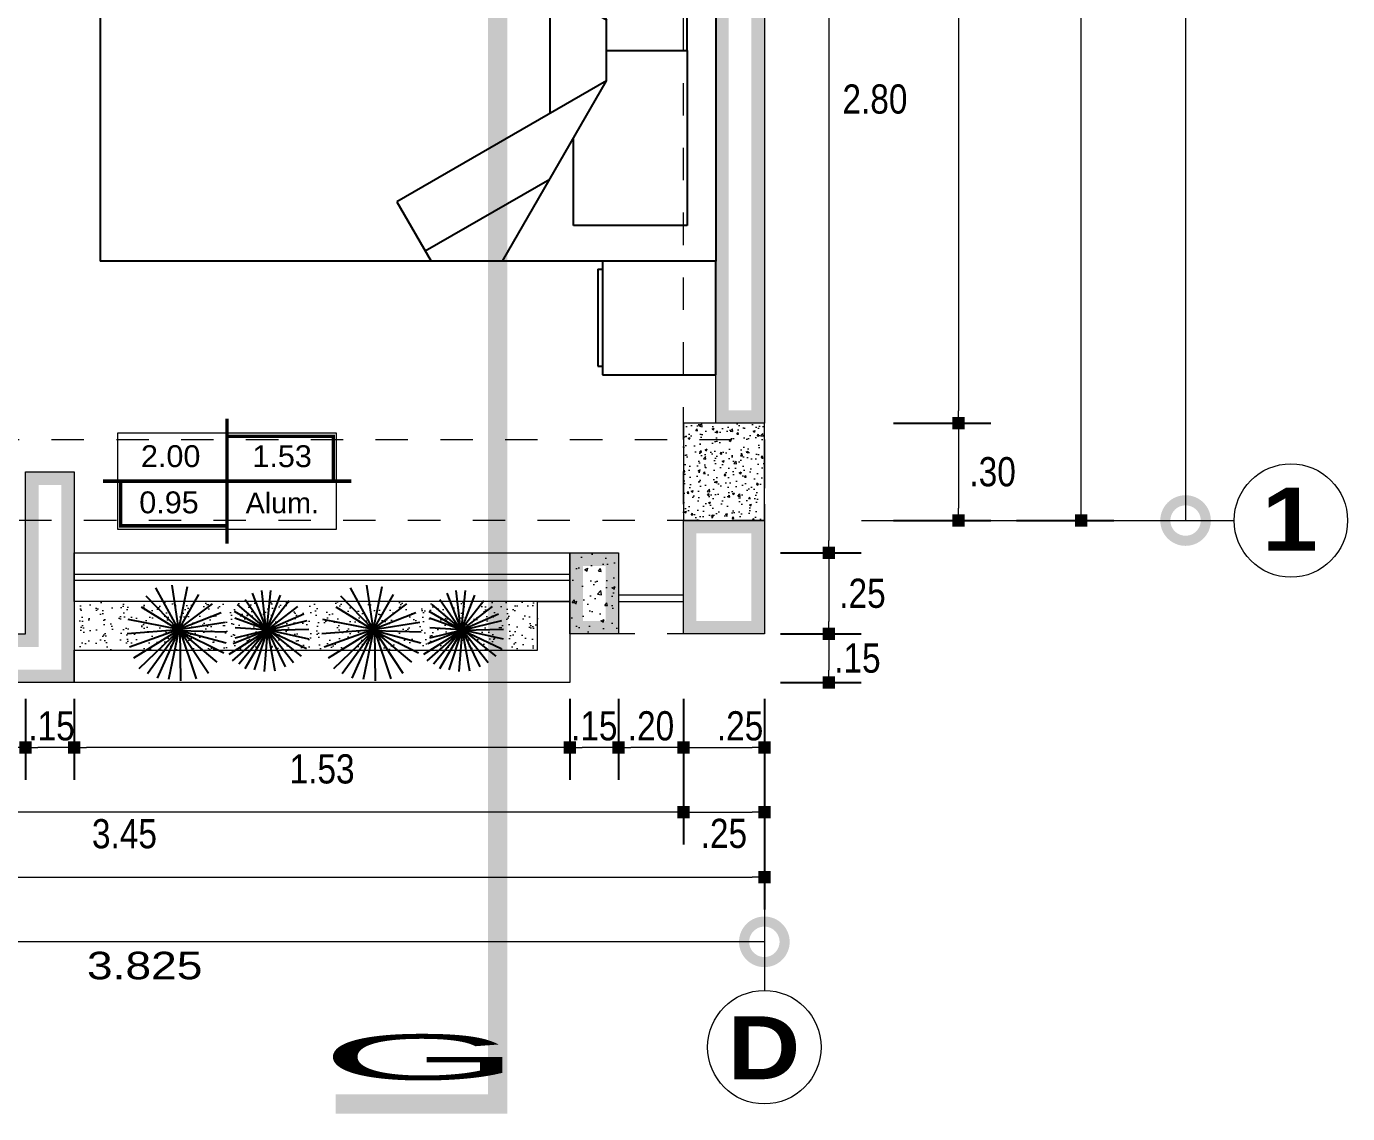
# Model space of a CAD drawing. Header units: millimetres. Extents: x 1555 to 3397, y 790 to 1592.
# Drawn here: x 1663.368 to 1667.445, y 799.003 to 802.358 of the extents above; entities that cross this region are included whole.
import ezdxf
from ezdxf.enums import TextEntityAlignment as Align

# ---------------------------------------------------------------- set-up
doc = ezdxf.new("R2010")
doc.units = ezdxf.units.MM
for name, pattern in [('ACAD_ISO10W100', [18.5, 12, -3, 0.5, -3]), ('CONTINUA', [0]), ('DASHDOT', [1, 0.5, -0.25, 0, -0.25]), ('HIDDEN2', [4.7625, 3.175, -1.5875]), ('RAYITAS', [0.375, 0.25, -0.125])]:
    doc.linetypes.add(name, pattern=pattern)
doc.layers.get('0').update_dxf_attribs({"lineweight": 5})
doc.layers.get('Defpoints').update_dxf_attribs({"lineweight": 5})
for name, color, linetype, lineweight in [('0-Columna', 253, 'Continuous', 13), ('0-Hach de Muro Alto', 145, 'Continuous', 5), ('0-Muro Alto', 145, 'Continuous', 5), ('02', 2, 'Continuous', 5), ('1 simbolos', 250, 'Continuous', 9), ('COTA', 250, 'Continuous', 9), ('COTAS', 7, 'Continuous', 9), ('muebles', 8, 'Continuous', 5), ('murito', 139, 'Continuous', 13), ('PROYECCION', 147, 'RAYITAS', 9), ('SIMBOLO CORTES', 10, 'DASHDOT', 5), ('TEXTURAS ACHURADOS', 47, 'Continuous', 5), ('VEGETACIÓN GRASS', 116, 'Continuous', 13), ('VENTANA', 150, 'Continuous', 5)]:
    doc.layers.add(name, color=color, linetype=linetype, lineweight=lineweight)
for name, color, linetype, lineweight, true_color in [('1 numeracion puertas ventanas', 7, 'Continuous', 9, 0x504a45), ('CIR EJES', 7, 'Continuous', 9, 0x8b8e7a), ('ejes', 7, 'DASHDOT', 5, 0x6c7360), ('PROYECCION DE VIGA', 7, 'HIDDEN2', 9, 0xd4bc9d), ('TEXTO CORTES', 7, 'CONTINUA', 9, 0x3d664b)]:
    doc.layers.add(name, color=color, linetype=linetype, lineweight=lineweight, true_color=true_color)
doc.layers.add('Areas Verdes', color=62, linetype='Continuous')
doc.styles.add('BLACK', font='', dxfattribs={"height": 0.15})
doc.styles.add('DETALLES', font='techl___.ttf')
doc.styles.add('PEQUEÑO', font='sanss___.ttf', dxfattribs={"height": 0.075})
doc.styles.add('STYLE1-50EJES', font='swissel.ttf', dxfattribs={"width": 1.2, "height": 0.085})
doc.styles.add('TEX-10', font='swissel.ttf', dxfattribs={"height": 0.1})
doc.styles.add('TITULO2', font='swissck.ttf')
doc.styles.get('BLACK').set_extended_font_data('Arial Black')
doc.dimstyles.new('50$0', dxfattribs={"dimscale": 0, "dimtxt": 0.09, "dimasz": 0.038, "dimexe": 0.1, "dimexo": 0.05, "dimgap": 0.02, "dimtad": 2, "dimtih": 1, "dimtoh": 1, "dimlfac": -1, "dimzin": 4, "dimdsep": 46, "dimtxsty": 'DETALLES', "dimblk": 'BOXFILLED', "dimcen": 2.5, "dimclrd": 256, "dimclre": 256, "dimclrt": 256, "dimazin": 0, "dimtfac": 1, "dimtmove": 0, "dimatfit": 2, "dimldrblk": 'DOT', "dimfxl": 0.2, "dimfxlon": 1, "dimtolj": 1, "dimtzin": 0, "dimlwd": -1, "dimarcsym": 0})
doc.dimstyles.new('DIM-1-50ejes', dxfattribs={"dimtxt": 0.085, "dimasz": 0.25, "dimexe": 0.15, "dimexo": 0.18, "dimgap": 0.03, "dimtad": 2, "dimtih": 1, "dimtoh": 1, "dimzin": 0, "dimdsep": 46, "dimtxsty": 'STYLE1-50EJES', "dimblk1": 'DOTSMALL', "dimblk2": 'DOTSMALL', "dimsah": 1, "dimcen": 2.75, "dimclrd": 256, "dimclre": 256, "dimclrt": 256, "dimazin": 0, "dimtfac": 1, "dimtix": 1, "dimtmove": 0, "dimatfit": 3, "dimldrblk": 'DOTSMALL', "dimfxl": 1, "dimfxlon": 1, "dimtolj": 1, "dimtzin": 0, "dimlwd": -1, "dimlwe": -1, "dimarcsym": 0})

# ---------------------------------------------------------------- blocks, each defined once
blk = doc.blocks.new('c')
at = {"layer": 'muebles', "lineweight": -3}
for p, q in [((777.5906, -231.7082), (777.5906, -232.0582)), ((777.9406, -231.7082), (777.5906, -231.7082)), ((777.9406, -232.0582), (777.9406, -231.7082)), ((777.9546, -231.734), (777.9406, -231.734)), ((777.9546, -232.0338), (777.9546, -231.734)), ((777.9546, -232.0338), (777.9406, -232.0338)), ((777.5906, -233.3582), (777.5906, -232.0582)), ((777.5906, -232.0582), (779.4906, -232.0582)), ((777.5906, -232.0582), (777.9406, -232.0582)), ((778.249, -232.0582), (777.9276, -232.6148)), ((778.1032, -232.3106), (778.4871, -232.089)), ((778.5749, -232.2411), (778.4693, -232.0582)), ((779.4906, -233.3582), (779.4906, -232.0582)), ((777.6784, -232.168), (778.0296, -232.168)), ((777.6784, -232.7082), (777.6784, -232.168)), ((778.0296, -232.168), (778.0296, -232.4382)), ((777.9276, -232.6148), (778.5749, -232.2411)), ((778.1032, -232.903), (778.1032, -232.5134)), ((777.9276, -232.6148), (777.9276, -232.8016)), ((777.9276, -232.7082), (777.6784, -232.7082)), ((777.6784, -232.7082), (777.6784, -233.2484)), ((777.9276, -232.7082), (777.6784, -232.7082)), ((777.9276, -232.8016), (778.5749, -233.1753)), ((778.249, -233.3582), (777.9276, -232.8016)), ((778.0296, -233.2484), (778.0296, -232.9782)), ((778.1032, -233.1057), (778.4871, -233.3274)), ((778.5749, -233.1753), (778.4693, -233.3582)), ((777.6784, -233.2484), (778.0296, -233.2484)), ((777.5906, -233.3582), (779.4906, -233.3582)), ((777.5906, -233.7082), (777.5906, -233.3582)), ((777.5906, -233.3582), (777.9406, -233.3582)), ((777.9406, -233.3582), (777.9406, -233.7082)), ((777.9546, -233.3825), (777.9406, -233.3825)), ((777.9546, -233.3825), (777.9546, -233.6824)), ((777.9406, -233.7082), (777.5906, -233.7082)), ((777.9546, -233.6824), (777.9406, -233.6824))]:
    blk.add_line(p, q, dxfattribs=at)
blk = doc.blocks.new('_DOTSMALL')
at = {"color": 0, "linetype": 'ByBlock', "const_width": 0.5}
blk.add_lwpolyline([(-0.0625, 0, 1), (0.0625, 0, 1)], format="xyb", close=True, dxfattribs=at)
blk = doc.blocks.new('*D232')
at = {"layer": 'COTAS', "transparency": 16777216}
for p, q in [((1666.5242, 804.8332), (1667.0952, 804.8332)), ((1666.9452, 804.8332), (1666.9452, 800.8332)), ((1665.9452, 800.8332), (1667.0952, 800.8332))]:
    blk.add_line(p, q, dxfattribs=at)
at = {"layer": 'Defpoints', "color": 0, "transparency": 16777216}
for p in [(1666.3442, 804.8332), (1665.6452, 800.8332), (1666.9452, 800.8332)]:
    blk.add_point(p, dxfattribs=at)
at = {"layer": 'COTAS', "transparency": 16777216, "xscale": 0.25, "yscale": 0.25, "zscale": 0.25}
for p, rotation in [((1666.9452, 804.8332), 90), ((1666.9452, 800.8332), 270)]:
    blk.add_blockref('_DOTSMALL', p, dxfattribs=dict(at, rotation=rotation))
at = {"layer": 'COTAS', "transparency": 16777216, "insert": (1667.1747, 802.8332), "char_height": 0.085, "attachment_point": 5, "style": 'STYLE1-50EJES'}
blk.add_mtext('\\A1;4.000', dxfattribs=at)
blk = doc.blocks.new('_BOXFILLED')
at = {"color": 0, "linetype": 'ByBlock'}
blk.add_line((-0.5, 0), (-1, 0), dxfattribs=at)
blk.add_solid([(-0.5, 0.5), (0.5, 0.5), (-0.5, -0.5), (0.5, -0.5)], dxfattribs=at)
blk = doc.blocks.new('*D233')
at = {"layer": 'COTA', "lineweight": -2, "transparency": 16777216}
for p, q in [((1666.0442, 804.6832), (1666.3442, 804.6832)), ((1666.0442, 801.1332), (1666.3442, 801.1332))]:
    blk.add_line(p, q, dxfattribs=at)
at = {"layer": 'COTA', "transparency": 16777216}
blk.add_line((1666.2442, 804.6452), (1666.2442, 801.1712), dxfattribs=at)
at = {"layer": 'Defpoints', "color": 0, "transparency": 16777216}
for p in [(1665.6452, 804.6832), (1665.6452, 801.1332), (1666.2442, 801.1332)]:
    blk.add_point(p, dxfattribs=at)
at = {"layer": 'COTA', "transparency": 16777216, "xscale": 0.038, "yscale": 0.038, "zscale": 0.038}
for p, rotation in [((1666.2442, 804.6832), 90), ((1666.2442, 801.1332), 270)]:
    blk.add_blockref('_BOXFILLED', p, dxfattribs=dict(at, rotation=rotation))
at = {"layer": 'COTA', "transparency": 16777216, "insert": (1666.3897, 802.9082), "char_height": 0.09, "attachment_point": 5, "style": 'DETALLES'}
blk.add_mtext('\\A1;3.55', dxfattribs=at)
blk = doc.blocks.new('_Dot')
at = {"layer": '02', "color": 0, "lineweight": -2}
blk.add_line((-0.5, 0), (-1, 0), dxfattribs=at)
at = {"layer": '02', "color": 0, "const_width": 0.5}
blk.add_lwpolyline([(-0.25, 0, 1), (0.25, 0, 1)], format="xyb", close=True, dxfattribs=at)
blk = doc.blocks.new('*D234')
at = {"layer": 'COTA', "lineweight": -2, "transparency": 16777216}
for p, q in [((1666.0442, 801.1332), (1666.3442, 801.1332)), ((1666.0442, 800.8332), (1666.3442, 800.8332))]:
    blk.add_line(p, q, dxfattribs=at)
at = {"layer": 'COTA', "transparency": 16777216}
blk.add_line((1666.2442, 801.0952), (1666.2442, 800.8712), dxfattribs=at)
at = {"layer": 'Defpoints', "color": 0, "transparency": 16777216}
for p in [(1665.6452, 801.1332), (1665.6452, 800.8332), (1666.2442, 800.8332)]:
    blk.add_point(p, dxfattribs=at)
at = {"layer": 'COTA', "transparency": 16777216, "xscale": 0.038, "yscale": 0.038, "zscale": 0.038}
for p, rotation in [((1666.2442, 801.1332), 90), ((1666.2442, 800.8332), 270)]:
    blk.add_blockref('_BOXFILLED', p, dxfattribs=dict(at, rotation=rotation))
at = {"layer": 'COTA', "transparency": 16777216, "insert": (1666.3497, 800.9832), "char_height": 0.09, "attachment_point": 5, "style": 'DETALLES'}
blk.add_mtext('\\A1;.30', dxfattribs=at)
blk = doc.blocks.new('*D235')
at = {"layer": 'COTA', "lineweight": -2, "transparency": 16777216}
for p, q in [((1666.4234, 818.8332), (1666.7234, 818.8332)), ((1666.4234, 800.8332), (1666.7234, 800.8332))]:
    blk.add_line(p, q, dxfattribs=at)
at = {"layer": 'COTA', "transparency": 16777216}
blk.add_line((1666.6234, 800.8712), (1666.6234, 818.7952), dxfattribs=at)
at = {"layer": 'Defpoints', "color": 0, "transparency": 16777216}
for p in [(1665.6452, 818.8332), (1666.6234, 818.8332), (1665.6452, 800.8332)]:
    blk.add_point(p, dxfattribs=at)
at = {"layer": 'COTA', "transparency": 16777216, "xscale": 0.038, "yscale": 0.038, "zscale": 0.038}
for p, rotation in [((1666.6234, 818.8332), 90), ((1666.6234, 800.8332), 270)]:
    blk.add_blockref('_BOXFILLED', p, dxfattribs=dict(at, rotation=rotation))
at = {"layer": 'COTA', "transparency": 16777216, "insert": (1666.7801, 809.8332), "char_height": 0.09, "attachment_point": 5, "style": 'DETALLES'}
blk.add_mtext('\\A1;18.00', dxfattribs=at)
blk = doc.blocks.new('*D255')
at = {"layer": 'COTA', "lineweight": -2, "transparency": 16777216}
for p, q in [((1656.6452, 799.9333), (1656.6452, 799.6333)), ((1665.6452, 799.9333), (1665.6452, 799.6333))]:
    blk.add_line(p, q, dxfattribs=at)
at = {"layer": 'COTA', "transparency": 16777216}
blk.add_line((1656.6832, 799.7333), (1665.6072, 799.7333), dxfattribs=at)
at = {"layer": 'Defpoints', "color": 0, "transparency": 16777216}
for p in [(1656.6452, 800.3332), (1665.6452, 800.3332), (1665.6452, 799.7333)]:
    blk.add_point(p, dxfattribs=at)
at = {"layer": 'COTA', "transparency": 16777216, "xscale": 0.038, "yscale": 0.038, "zscale": 0.038, "rotation": 180}
blk.add_blockref('_BOXFILLED', (1656.6452, 799.7333), dxfattribs=at)
at = {"layer": 'COTA', "transparency": 16777216, "xscale": 0.038, "yscale": 0.038, "zscale": 0.038}
blk.add_blockref('_BOXFILLED', (1665.6452, 799.7333), dxfattribs=at)
at = {"layer": 'COTA', "transparency": 16777216, "insert": (1661.1452, 799.6671), "char_height": 0.09, "attachment_point": 5, "style": 'DETALLES'}
blk.add_mtext('\\A1;9.00', dxfattribs=at)
blk = doc.blocks.new('*D266')
at = {"layer": 'COTA', "lineweight": -2, "transparency": 16777216}
for p, q in [((1665.3952, 800.2832), (1665.3952, 800.0333)), ((1665.6452, 800.2832), (1665.6452, 800.0333))]:
    blk.add_line(p, q, dxfattribs=at)
at = {"layer": 'COTA', "transparency": 16777216}
blk.add_line((1665.4332, 800.1333), (1665.6072, 800.1333), dxfattribs=at)
at = {"layer": 'Defpoints', "color": 0, "transparency": 16777216}
for p in [(1665.3952, 800.3332), (1665.6452, 800.3332), (1665.6452, 800.1333)]:
    blk.add_point(p, dxfattribs=at)
at = {"layer": 'COTA', "transparency": 16777216, "xscale": 0.038, "yscale": 0.038, "zscale": 0.038, "rotation": 180}
blk.add_blockref('_BOXFILLED', (1665.3952, 800.1333), dxfattribs=at)
at = {"layer": 'COTA', "transparency": 16777216, "xscale": 0.038, "yscale": 0.038, "zscale": 0.038}
blk.add_blockref('_BOXFILLED', (1665.6452, 800.1333), dxfattribs=at)
at = {"layer": 'COTA', "transparency": 16777216, "insert": (1665.5702, 800.1992), "char_height": 0.09, "attachment_point": 5, "style": 'DETALLES'}
blk.add_mtext('\\A1;.25', dxfattribs=at)
blk = doc.blocks.new('*D267')
at = {"layer": 'COTA', "lineweight": -2, "transparency": 16777216}
for p, q in [((1663.5152, 800.2832), (1663.5152, 800.0333)), ((1665.0452, 800.2832), (1665.0452, 800.0333))]:
    blk.add_line(p, q, dxfattribs=at)
at = {"layer": 'COTA', "transparency": 16777216}
blk.add_line((1665.0072, 800.1333), (1663.5532, 800.1333), dxfattribs=at)
at = {"layer": 'Defpoints', "color": 0, "transparency": 16777216}
for p in [(1663.5152, 800.3332), (1665.0452, 800.3332), (1663.5152, 800.1333)]:
    blk.add_point(p, dxfattribs=at)
at = {"layer": 'COTA', "transparency": 16777216, "xscale": 0.038, "yscale": 0.038, "zscale": 0.038, "rotation": 180}
blk.add_blockref('_BOXFILLED', (1663.5152, 800.1333), dxfattribs=at)
at = {"layer": 'COTA', "transparency": 16777216, "xscale": 0.038, "yscale": 0.038, "zscale": 0.038}
blk.add_blockref('_BOXFILLED', (1665.0452, 800.1333), dxfattribs=at)
at = {"layer": 'COTA', "transparency": 16777216, "insert": (1664.2802, 800.0663), "char_height": 0.09, "attachment_point": 5, "style": 'DETALLES'}
blk.add_mtext('\\A1;1.53', dxfattribs=at)
blk = doc.blocks.new('*D269')
at = {"layer": 'COTA', "lineweight": -2, "transparency": 16777216}
for p, q in [((1665.1952, 800.2832), (1665.1952, 800.0333)), ((1665.3952, 800.2832), (1665.3952, 800.0333))]:
    blk.add_line(p, q, dxfattribs=at)
at = {"layer": 'COTA', "transparency": 16777216}
blk.add_line((1665.3572, 800.1333), (1665.2332, 800.1333), dxfattribs=at)
at = {"layer": 'Defpoints', "color": 0, "transparency": 16777216}
for p in [(1665.1952, 800.3332), (1665.3952, 800.3332), (1665.1952, 800.1333)]:
    blk.add_point(p, dxfattribs=at)
at = {"layer": 'COTA', "transparency": 16777216, "xscale": 0.038, "yscale": 0.038, "zscale": 0.038, "rotation": 180}
blk.add_blockref('_BOXFILLED', (1665.1952, 800.1333), dxfattribs=at)
at = {"layer": 'COTA', "transparency": 16777216, "xscale": 0.038, "yscale": 0.038, "zscale": 0.038}
blk.add_blockref('_BOXFILLED', (1665.3952, 800.1333), dxfattribs=at)
at = {"layer": 'COTA', "transparency": 16777216, "insert": (1665.2952, 800.1992), "char_height": 0.09, "attachment_point": 5, "style": 'DETALLES'}
blk.add_mtext('\\A1;.20', dxfattribs=at)
blk = doc.blocks.new('*D270')
at = {"layer": 'COTA', "lineweight": -2, "transparency": 16777216}
for p, q in [((1665.0452, 800.2832), (1665.0452, 800.0333)), ((1665.1952, 800.2832), (1665.1952, 800.0333))]:
    blk.add_line(p, q, dxfattribs=at)
at = {"layer": 'COTA', "transparency": 16777216}
blk.add_line((1665.1572, 800.1333), (1665.0832, 800.1333), dxfattribs=at)
at = {"layer": 'Defpoints', "color": 0, "transparency": 16777216}
for p in [(1665.0452, 800.3332), (1665.1952, 800.3332), (1665.0452, 800.1333)]:
    blk.add_point(p, dxfattribs=at)
at = {"layer": 'COTA', "transparency": 16777216, "xscale": 0.038, "yscale": 0.038, "zscale": 0.038, "rotation": 180}
blk.add_blockref('_BOXFILLED', (1665.0452, 800.1333), dxfattribs=at)
at = {"layer": 'COTA', "transparency": 16777216, "xscale": 0.038, "yscale": 0.038, "zscale": 0.038}
blk.add_blockref('_BOXFILLED', (1665.1952, 800.1333), dxfattribs=at)
at = {"layer": 'COTA', "transparency": 16777216, "insert": (1665.1202, 800.1992), "char_height": 0.09, "attachment_point": 5, "style": 'DETALLES'}
blk.add_mtext('\\A1;.15', dxfattribs=at)
blk = doc.blocks.new('*D271')
at = {"layer": 'COTA', "lineweight": -2, "transparency": 16777216}
for p, q in [((1663.3652, 800.2832), (1663.3652, 800.0333)), ((1663.5152, 800.2832), (1663.5152, 800.0333))]:
    blk.add_line(p, q, dxfattribs=at)
at = {"layer": 'COTA', "transparency": 16777216}
blk.add_line((1663.4772, 800.1333), (1663.4032, 800.1333), dxfattribs=at)
at = {"layer": 'Defpoints', "color": 0, "transparency": 16777216}
for p in [(1663.3652, 800.3332), (1663.5152, 800.3332), (1663.3652, 800.1333)]:
    blk.add_point(p, dxfattribs=at)
at = {"layer": 'COTA', "transparency": 16777216, "xscale": 0.038, "yscale": 0.038, "zscale": 0.038, "rotation": 180}
blk.add_blockref('_BOXFILLED', (1663.3652, 800.1333), dxfattribs=at)
at = {"layer": 'COTA', "transparency": 16777216, "xscale": 0.038, "yscale": 0.038, "zscale": 0.038}
blk.add_blockref('_BOXFILLED', (1663.5152, 800.1333), dxfattribs=at)
at = {"layer": 'COTA', "transparency": 16777216, "insert": (1663.4452, 800.1992), "char_height": 0.09, "attachment_point": 5, "style": 'DETALLES'}
blk.add_mtext('\\A1;.15', dxfattribs=at)
blk = doc.blocks.new('*D272')
at = {"layer": 'COTA', "lineweight": -2, "transparency": 16777216}
for p, q in [((1661.8452, 800.2832), (1661.8452, 800.0333)), ((1663.3652, 800.2832), (1663.3652, 800.0333))]:
    blk.add_line(p, q, dxfattribs=at)
at = {"layer": 'COTA', "transparency": 16777216}
blk.add_line((1663.3272, 800.1333), (1661.8832, 800.1333), dxfattribs=at)
at = {"layer": 'Defpoints', "color": 0, "transparency": 16777216}
for p in [(1661.8452, 800.3332), (1663.3652, 800.3332), (1661.8452, 800.1333)]:
    blk.add_point(p, dxfattribs=at)
at = {"layer": 'COTA', "transparency": 16777216, "xscale": 0.038, "yscale": 0.038, "zscale": 0.038, "rotation": 180}
blk.add_blockref('_BOXFILLED', (1661.8452, 800.1333), dxfattribs=at)
at = {"layer": 'COTA', "transparency": 16777216, "xscale": 0.038, "yscale": 0.038, "zscale": 0.038}
blk.add_blockref('_BOXFILLED', (1663.3652, 800.1333), dxfattribs=at)
at = {"layer": 'COTA', "transparency": 16777216, "insert": (1662.6052, 800.0673), "char_height": 0.09, "attachment_point": 5, "style": 'DETALLES'}
blk.add_mtext('\\A1;1.52', dxfattribs=at)
blk = doc.blocks.new('*D273')
at = {"layer": 'COTA', "lineweight": -2, "transparency": 16777216}
for p, q in [((1661.9452, 800.1333), (1661.9452, 799.8333)), ((1665.3952, 800.1333), (1665.3952, 799.8333))]:
    blk.add_line(p, q, dxfattribs=at)
at = {"layer": 'COTA', "transparency": 16777216}
blk.add_line((1665.3572, 799.9333), (1661.9832, 799.9333), dxfattribs=at)
at = {"layer": 'Defpoints', "color": 0, "transparency": 16777216}
for p in [(1661.9452, 800.3332), (1665.3952, 800.3332), (1661.9452, 799.9333)]:
    blk.add_point(p, dxfattribs=at)
at = {"layer": 'COTA', "transparency": 16777216, "xscale": 0.038, "yscale": 0.038, "zscale": 0.038, "rotation": 180}
blk.add_blockref('_BOXFILLED', (1661.9452, 799.9333), dxfattribs=at)
at = {"layer": 'COTA', "transparency": 16777216, "xscale": 0.038, "yscale": 0.038, "zscale": 0.038}
blk.add_blockref('_BOXFILLED', (1665.3952, 799.9333), dxfattribs=at)
at = {"layer": 'COTA', "transparency": 16777216, "insert": (1663.6702, 799.8663), "char_height": 0.09, "attachment_point": 5, "style": 'DETALLES'}
blk.add_mtext('\\A1;3.45', dxfattribs=at)
blk = doc.blocks.new('*D277')
at = {"layer": 'COTA', "lineweight": -2, "transparency": 16777216}
for p, q in [((1665.3952, 800.1333), (1665.3952, 799.8333)), ((1665.6452, 800.1333), (1665.6452, 799.8333))]:
    blk.add_line(p, q, dxfattribs=at)
at = {"layer": 'COTA', "transparency": 16777216}
blk.add_line((1665.4332, 799.9333), (1665.6072, 799.9333), dxfattribs=at)
at = {"layer": 'Defpoints', "color": 0, "transparency": 16777216}
for p in [(1665.3952, 800.3332), (1665.6452, 800.3332), (1665.6452, 799.9333)]:
    blk.add_point(p, dxfattribs=at)
at = {"layer": 'COTA', "transparency": 16777216, "xscale": 0.038, "yscale": 0.038, "zscale": 0.038, "rotation": 180}
blk.add_blockref('_BOXFILLED', (1665.3952, 799.9333), dxfattribs=at)
at = {"layer": 'COTA', "transparency": 16777216, "xscale": 0.038, "yscale": 0.038, "zscale": 0.038}
blk.add_blockref('_BOXFILLED', (1665.6452, 799.9333), dxfattribs=at)
at = {"layer": 'COTA', "transparency": 16777216, "insert": (1665.5202, 799.8673), "char_height": 0.09, "attachment_point": 5, "style": 'DETALLES'}
blk.add_mtext('\\A1;.25', dxfattribs=at)
blk = doc.blocks.new('*D286')
at = {"layer": 'COTA', "lineweight": -2, "transparency": 16777216}
for p, q in [((1665.6952, 803.5332), (1665.9442, 803.5332)), ((1665.6952, 800.7332), (1665.9442, 800.7332))]:
    blk.add_line(p, q, dxfattribs=at)
at = {"layer": 'COTA', "transparency": 16777216}
blk.add_line((1665.8442, 803.4952), (1665.8442, 800.7712), dxfattribs=at)
at = {"layer": 'Defpoints', "color": 0, "transparency": 16777216}
for p in [(1665.6452, 803.5332), (1665.6452, 800.7332), (1665.8442, 800.7332)]:
    blk.add_point(p, dxfattribs=at)
at = {"layer": 'COTA', "transparency": 16777216, "xscale": 0.038, "yscale": 0.038, "zscale": 0.038}
for p, rotation in [((1665.8442, 803.5332), 90), ((1665.8442, 800.7332), 270)]:
    blk.add_blockref('_BOXFILLED', p, dxfattribs=dict(at, rotation=rotation))
at = {"layer": 'COTA', "transparency": 16777216, "insert": (1665.9865, 802.1332), "char_height": 0.09, "attachment_point": 5, "style": 'DETALLES'}
blk.add_mtext('\\A1;2.80', dxfattribs=at)
blk = doc.blocks.new('*D291')
at = {"layer": 'COTA', "lineweight": -2, "transparency": 16777216}
for p, q in [((1665.6952, 800.7332), (1665.9442, 800.7332)), ((1665.6952, 800.4832), (1665.9442, 800.4832))]:
    blk.add_line(p, q, dxfattribs=at)
at = {"layer": 'COTA', "transparency": 16777216}
blk.add_line((1665.8442, 800.6952), (1665.8442, 800.5212), dxfattribs=at)
at = {"layer": 'Defpoints', "color": 0, "transparency": 16777216}
for p in [(1665.6452, 800.7332), (1665.6452, 800.4832), (1665.8442, 800.4832)]:
    blk.add_point(p, dxfattribs=at)
at = {"layer": 'COTA', "transparency": 16777216, "xscale": 0.038, "yscale": 0.038, "zscale": 0.038}
for p, rotation in [((1665.8442, 800.7332), 90), ((1665.8442, 800.4832), 270)]:
    blk.add_blockref('_BOXFILLED', p, dxfattribs=dict(at, rotation=rotation))
at = {"layer": 'COTA', "transparency": 16777216, "insert": (1665.948, 800.6082), "char_height": 0.09, "attachment_point": 5, "style": 'DETALLES'}
blk.add_mtext('\\A1;.25', dxfattribs=at)
blk = doc.blocks.new('*D292')
at = {"layer": 'COTA', "lineweight": -2, "transparency": 16777216}
for p, q in [((1665.6952, 800.4832), (1665.9442, 800.4832)), ((1665.6952, 800.3332), (1665.9442, 800.3332))]:
    blk.add_line(p, q, dxfattribs=at)
at = {"layer": 'COTA', "transparency": 16777216}
blk.add_line((1665.8442, 800.4452), (1665.8442, 800.3712), dxfattribs=at)
at = {"layer": 'Defpoints', "color": 0, "transparency": 16777216}
for p in [(1665.6452, 800.4832), (1665.6452, 800.3332), (1665.8442, 800.3332)]:
    blk.add_point(p, dxfattribs=at)
at = {"layer": 'COTA', "transparency": 16777216, "xscale": 0.038, "yscale": 0.038, "zscale": 0.038}
for p, rotation in [((1665.8442, 800.4832), 90), ((1665.8442, 800.3332), 270)]:
    blk.add_blockref('_BOXFILLED', p, dxfattribs=dict(at, rotation=rotation))
at = {"layer": 'COTA', "transparency": 16777216, "insert": (1665.9324, 800.4082), "char_height": 0.09, "attachment_point": 5, "style": 'DETALLES'}
blk.add_mtext('\\A1;.15', dxfattribs=at)
blk = doc.blocks.new('TipoVentana')
for p, q in [((0, -0.35), (0, 0)), ((-0.4, -0.175), (0.4, -0.175))]:
    blk.add_line(p, q)
blk.add_lwpolyline([(-0.4, -0.35), (0.4, -0.35), (0.4, 0), (-0.4, 0)], close=True)
at = {"style": 'PEQUEÑO'}
for tag, p in [('TIPO', (-0.1961, -0.1305)), ('ANCHO', (-0.2007, -0.2968))]:
    blk.add_attdef(tag, text='', height=0.075, dxfattribs=at).set_placement(p, align=Align.CENTER)
at = {"style": 'PEQUEÑO', "flags": 4}
for tag, p in [('ALFEIZ.', (0.2062, -0.1281)), ('ALTO', (0.1993, -0.2968))]:
    blk.add_attdef(tag, text='', height=0.075, dxfattribs=at).set_placement(p, align=Align.CENTER)
blk = doc.blocks.new('*D600')
at = {"layer": 'COTAS', "transparency": 16777216}
for p, q in [((1661.8202, 799.7533), (1661.8202, 799.3833)), ((1665.6452, 799.7533), (1665.6452, 799.3833)), ((1665.6452, 799.5333), (1661.8202, 799.5333))]:
    blk.add_line(p, q, dxfattribs=at)
at = {"layer": 'Defpoints', "color": 0, "transparency": 16777216}
for p in [(1661.8202, 799.9333), (1665.6452, 799.9333), (1661.8202, 799.5333)]:
    blk.add_point(p, dxfattribs=at)
at = {"layer": 'COTAS', "transparency": 16777216, "xscale": 0.25, "yscale": 0.25, "zscale": 0.25, "rotation": 180}
blk.add_blockref('_DOTSMALL', (1661.8202, 799.5333), dxfattribs=at)
at = {"layer": 'COTAS', "transparency": 16777216, "xscale": 0.25, "yscale": 0.25, "zscale": 0.25}
blk.add_blockref('_DOTSMALL', (1665.6452, 799.5333), dxfattribs=at)
at = {"layer": 'COTAS', "transparency": 16777216, "insert": (1663.7327, 799.4596), "char_height": 0.085, "attachment_point": 5, "style": 'STYLE1-50EJES'}
blk.add_mtext('\\A1;3.825', dxfattribs=at)

msp = doc.modelspace()

# ---------------------------------------------------------------- hatches: boundary and pattern name
at = {"layer": 'TEXTURAS ACHURADOS'}
h = msp.add_hatch(dxfattribs=at)
h.set_pattern_fill('CONCRET3', color=256, scale=0.00882, angle=360, pattern_type=2)
h.set_pattern_definition([(50, (1711.2099, 769.234366), (0.06326235, -0.00553474), [0.006615, -0.072765]), (355, (1711.2099, 769.234366), (-0.01223787, 0.066343346), [0.005292, -0.058212]), (100.4514, (1711.21517, 769.233904), (0.05102453, 0.06080857), [0.005621885, -0.061840734]), (46.1842, (1711.2099, 769.252006), (0.09413066, -0.01459878), [0.0099225, -0.1091475]), (96.6356, (1711.21774, 769.25079), (0.08243725, 0.0859172), [0.00843283, -0.09276109]), (351.1842, (1711.2099, 769.25201), (0.08243718, 0.08591726), [0.007938, -0.087318]), (21, (1711.21872, 769.247596), (0.0526472, -0.035510986), [0.006615, -0.072765]), (326, (1711.21872, 769.247596), (0.02146041, 0.063958234), [0.005292, -0.058212]), (71.4514, (1711.223107, 769.244636), (0.074107636, 0.02844719), [0.005621885, -0.061840734]), (37.5, (1711.2099, 769.234366), (0.001072499, 0.029361238), [0, -0.0575064, 0, -0.059094, 0, -0.0584325]), (7.5, (1711.2099, 769.234366), (0.023202733, 0.034787113), [0, -0.0336924, 0, -0.0561834, 0, -0.0222705]), (327.5, (1711.19023, 769.234366), (0.047083139, -0.00198934), [0, -0.02205, 0, -0.068796, 0, -0.091287]), (317.5, (1711.18141, 769.234366), (0.05143702, 0.00882926), [0, -0.028665, 0, -0.0456876, 0, -0.064827])])
h.paths.add_polyline_path([(1665.39518, 801.13322), (1665.64518, 801.13322), (1665.64518, 800.83322), (1665.39518, 800.83322)])
h = msp.add_hatch(dxfattribs=at)
h.set_pattern_fill('CONCRET3', color=256, scale=0.014, angle=360, pattern_type=2)
h.set_pattern_definition([(50, (1734.8208, 750.132205), (0.100416426, -0.0087853), [0.0105, -0.1155]), (355, (1734.8208, 750.13221), (-0.01942519, 0.1053069), [0.0084, -0.0924]), (100.4514, (1734.82917, 750.13147), (0.08099131, 0.09652154), [0.00892363, -0.0981599]), (46.1842, (1734.8208, 750.1602), (0.14941375, -0.02317266), [0.01575, -0.17325]), (96.6356, (1734.83325, 750.15827), (0.13085278, 0.1363765), [0.01338544, -0.14723982]), (351.1842, (1734.8208, 750.1602), (0.13085267, 0.1363766), [0.0126, -0.1386]), (21, (1734.8348, 750.153205), (0.08356699, -0.056366645), [0.0105, -0.1155]), (326, (1734.8348, 750.15321), (0.03406415, 0.10152101), [0.0084, -0.0924]), (71.4514, (1734.84176, 750.14851), (0.11763117, 0.04515427), [0.00892363, -0.0981599]), (37.5, (1734.820798, 750.132205), (0.00170238, 0.04660514), [0, -0.09128, 0, -0.0938, 0, -0.09275]), (7.5, (1734.8208, 750.132205), (0.036829735, 0.05521764), [0, -0.05348, 0, -0.08918, 0, -0.03535]), (327.5, (1734.789578, 750.132205), (0.074735141, -0.003157682), [0, -0.035, 0, -0.1092, 0, -0.1449]), (317.5, (1734.77558, 750.132205), (0.081646064, 0.0140147), [0, -0.0455, 0, -0.07252, 0, -0.1029])])
h.paths.add_polyline_path([(1665.04518, 800.48322), (1665.19518, 800.48322), (1665.19518, 800.73322), (1665.04518, 800.73322)])
at = {"layer": 'VEGETACIÓN GRASS'}
h = msp.add_hatch(dxfattribs=at)
h.set_pattern_fill('AR-SAND', color=256, scale=0.001, angle=90, style=0)
h.paths.add_polyline_path([(1663.51518, 800.58322), (1664.94518, 800.58322), (1664.94518, 800.43322), (1663.51518, 800.43322)])

# ---------------------------------------------------------------- linework, layer by layer
at = {"layer": '0-Columna'}
msp.add_lwpolyline([(1665.64518, 801.13322), (1665.39518, 801.13322), (1665.39518, 800.83322), (1665.64518, 800.83322)], close=True, dxfattribs=at)
at = {"layer": '0-Hach de Muro Alto', "const_width": 0.04}
for points in [[(1663.39018, 803.66322), (1665.51518, 803.66322), (1665.51518, 804.66322), (1665.62518, 804.66322), (1665.62518, 801.15322), (1665.51518, 801.15322), (1665.51518, 803.55322), (1663.39018, 803.55322)], [(1661.71518, 800.81322), (1661.82518, 800.81322), (1661.82518, 800.46322), (1663.38518, 800.46322), (1663.38518, 800.96322), (1663.49518, 800.96322), (1663.49518, 800.35322), (1661.71518, 800.35322)], [(1665.41518, 800.81322), (1665.62518, 800.81322), (1665.62518, 800.50322), (1665.41518, 800.50322)], [(1665.06518, 800.71322), (1665.17518, 800.71322), (1665.17518, 800.50322), (1665.06518, 800.50322)]]:
    msp.add_lwpolyline(points, close=True, dxfattribs=at)
at = {"layer": '0-Muro Alto'}
for points in [[(1663.37018, 803.68322), (1665.49518, 803.68322), (1665.49518, 804.68322), (1665.64518, 804.68322), (1665.64518, 801.13322), (1665.49518, 801.13322), (1665.49518, 803.53322), (1663.37018, 803.53322)], [(1661.69518, 800.83322), (1661.84518, 800.83322), (1661.84518, 800.48322), (1663.36518, 800.48322), (1663.36518, 800.98322), (1663.51518, 800.98322), (1663.51518, 800.33322), (1661.69518, 800.33322)], [(1665.39518, 800.83322), (1665.64518, 800.83322), (1665.64518, 800.48322), (1665.39518, 800.48322)], [(1663.51518, 800.73322), (1665.04518, 800.73322), (1665.04518, 800.58322), (1663.51518, 800.58322)], [(1665.04518, 800.73322), (1665.19518, 800.73322), (1665.19518, 800.48322), (1665.04518, 800.48322)]]:
    msp.add_lwpolyline(points, close=True, dxfattribs=at)
at = {"layer": '1 numeracion puertas ventanas', "linetype": 'Continuous', "const_width": 0.0108}
for points in [[(1663.98678, 800.76195), (1663.98678, 801.14786)], [(1663.98678, 801.09286), (1664.31496, 801.09286), (1664.31496, 800.9549)], [(1663.6036, 800.95493), (1664.36996, 800.9549)], [(1663.98678, 800.81695), (1663.6586, 800.81695), (1663.6586, 800.95493)]]:
    msp.add_lwpolyline(points, dxfattribs=at)
at = {"layer": 'Areas Verdes', "color": 42}
for p, q in [((1663.83834, 800.49595), (1663.76736, 800.62567)), ((1663.83834, 800.49595), (1663.81752, 800.63419)), ((1663.83834, 800.49785), (1663.86484, 800.62945)), ((1664.10792, 800.49501), (1664.09373, 800.61714)), ((1664.10981, 800.4969), (1664.12212, 800.61714)), ((1664.43902, 800.49595), (1664.36803, 800.62567)), ((1664.43902, 800.49595), (1664.41819, 800.63419)), ((1664.43902, 800.49785), (1664.46552, 800.62945)), ((1664.7086, 800.49501), (1664.6944, 800.61714)), ((1664.71049, 800.4969), (1664.72279, 800.61714)), ((1663.83645, 800.49785), (1663.73707, 800.6001)), ((1663.83929, 800.49785), (1663.89986, 800.60484)), ((1664.10698, 800.4969), (1664.04262, 800.58874)), ((1664.10981, 800.49595), (1664.06533, 800.60957)), ((1664.10792, 800.49595), (1664.1789, 800.58685)), ((1664.10981, 800.49595), (1664.15146, 800.60294)), ((1664.43712, 800.49785), (1664.33775, 800.6001)), ((1664.43996, 800.49785), (1664.50053, 800.60484)), ((1664.70765, 800.4969), (1664.64329, 800.58874)), ((1664.71049, 800.49595), (1664.66601, 800.60957)), ((1664.7086, 800.49595), (1664.77958, 800.58685)), ((1664.71049, 800.49595), (1664.75213, 800.60294)), ((1664.10981, 800.4969), (1664.01896, 800.57454)), ((1664.71049, 800.4969), (1664.61963, 800.57454)), ((1663.83817, 800.49579), (1663.67883, 800.48359)), ((1663.83817, 800.49667), (1663.68588, 800.44246)), ((1664.11076, 800.49501), (1664.00287, 800.40033)), ((1664.11171, 800.49595), (1664.02369, 800.38991)), ((1664.11265, 800.49501), (1664.2319, 800.4382)), ((1664.1136, 800.49595), (1664.23853, 800.4685)), ((1664.1136, 800.49595), (1664.21581, 800.41453)), ((1664.43885, 800.49579), (1664.27951, 800.48359)), ((1664.43885, 800.49667), (1664.28656, 800.44246)), ((1664.71144, 800.49501), (1664.60354, 800.40033)), ((1664.71238, 800.49595), (1664.62437, 800.38991)), ((1664.71333, 800.49501), (1664.83258, 800.4382)), ((1664.71428, 800.49595), (1664.8392, 800.4685)), ((1664.71428, 800.49595), (1664.81649, 800.41453)), ((1663.83929, 800.49406), (1663.98504, 800.48933)), ((1663.83929, 800.49406), (1663.9557, 800.39654)), ((1663.84023, 800.49311), (1663.97746, 800.42494)), ((1663.84118, 800.49406), (1663.98409, 800.45619)), ((1664.1136, 800.49406), (1664.19215, 800.39559)), ((1664.43996, 800.49406), (1664.58571, 800.48933)), ((1664.43996, 800.49406), (1664.55637, 800.39654)), ((1664.44091, 800.49311), (1664.57814, 800.42494)), ((1664.44185, 800.49406), (1664.58477, 800.45619)), ((1664.71428, 800.49406), (1664.79283, 800.39559))]:
    msp.add_line(p, q, dxfattribs=at)
at = {"layer": 'Areas Verdes'}
for p, q in [((1663.83929, 800.49879), (1663.9415, 800.57643)), ((1664.43996, 800.49879), (1664.54218, 800.57643)), ((1663.83641, 800.49579), (1663.7226, 800.56586)), ((1663.83834, 800.49785), (1663.96895, 800.54898)), ((1664.10792, 800.49595), (1664.00949, 800.55276)), ((1664.11076, 800.49595), (1664.22433, 800.54519)), ((1664.11171, 800.49595), (1664.2054, 800.56791)), ((1664.43708, 800.49579), (1664.32327, 800.56586)), ((1664.43902, 800.49785), (1664.56962, 800.54898)), ((1664.7086, 800.49595), (1664.61017, 800.55276)), ((1664.71144, 800.49595), (1664.82501, 800.54519)), ((1664.71238, 800.49595), (1664.80608, 800.56791)), ((1663.83905, 800.49667), (1663.68148, 800.52737)), ((1663.83905, 800.49579), (1663.69807, 800.40823)), ((1663.83993, 800.49579), (1663.71467, 800.37576)), ((1663.83834, 800.49595), (1663.77114, 800.34731)), ((1663.83834, 800.49595), (1663.80616, 800.34257)), ((1663.83834, 800.4969), (1663.98125, 800.51962)), ((1663.84081, 800.4949), (1663.92922, 800.36268)), ((1663.84081, 800.4949), (1663.89148, 800.3452)), ((1664.11171, 800.49501), (1663.99246, 800.42021)), ((1664.11076, 800.49501), (1664.00571, 800.4524)), ((1664.10981, 800.49595), (1664.01139, 800.53193)), ((1664.11171, 800.49501), (1664.01139, 800.47039)), ((1664.10887, 800.49595), (1664.01233, 800.50164)), ((1664.11171, 800.49501), (1664.04167, 800.37571)), ((1664.11171, 800.49595), (1664.1013, 800.36719)), ((1664.11171, 800.49501), (1664.2338, 800.52436)), ((1664.11171, 800.49501), (1664.13442, 800.36908)), ((1664.11265, 800.49501), (1664.23947, 800.49785)), ((1664.43973, 800.49667), (1664.28215, 800.52737)), ((1664.43973, 800.49579), (1664.29875, 800.40823)), ((1664.44061, 800.49579), (1664.31534, 800.37576)), ((1664.43902, 800.49595), (1664.37182, 800.34731)), ((1664.43902, 800.49595), (1664.40684, 800.34257)), ((1664.43902, 800.4969), (1664.58193, 800.51962)), ((1664.44149, 800.4949), (1664.52989, 800.36268)), ((1664.44149, 800.4949), (1664.49215, 800.3452)), ((1664.71238, 800.49501), (1664.59313, 800.42021)), ((1664.71144, 800.49501), (1664.60638, 800.4524)), ((1664.71049, 800.49595), (1664.61206, 800.53193)), ((1664.71238, 800.49501), (1664.61206, 800.47039)), ((1664.70954, 800.49595), (1664.61301, 800.50164)), ((1664.71238, 800.49501), (1664.64235, 800.37571)), ((1664.71238, 800.49595), (1664.70197, 800.36719)), ((1664.71238, 800.49501), (1664.83447, 800.52436)), ((1664.71238, 800.49501), (1664.7351, 800.36908)), ((1664.71333, 800.49501), (1664.84015, 800.49785)), ((1663.83834, 800.49311), (1663.7418, 800.36056)), ((1663.84118, 800.49406), (1663.84307, 800.33879)), ((1664.11076, 800.49406), (1664.07101, 800.37287)), ((1664.11171, 800.49406), (1664.1666, 800.38139)), ((1664.43902, 800.49311), (1664.34248, 800.36056)), ((1664.44185, 800.49406), (1664.44375, 800.33879)), ((1664.71144, 800.49406), (1664.67169, 800.37287)), ((1664.71238, 800.49406), (1664.76728, 800.38139))]:
    msp.add_line(p, q, dxfattribs=at)
at = {"layer": 'CIR EJES'}
msp.add_circle((1667.27018, 800.83322), 0.175, dxfattribs=at)
at = {"layer": 'ejes', "color": 8, "linetype": 'Continuous', "lineweight": 0}
msp.add_circle((1665.64518, 799.20825), 0.175, dxfattribs=at)
at = {"layer": 'murito'}
msp.add_lwpolyline([(1663.51518, 800.43322), (1664.94518, 800.43322), (1664.94518, 800.58322), (1665.04518, 800.58322), (1665.04518, 800.33322), (1663.51518, 800.33322)], close=True, dxfattribs=at)
at = {"layer": 'PROYECCION', "linetype": 'HIDDEN2', "ltscale": 0.02}
msp.add_lwpolyline([(1665.64518, 800.83322), (1665.64518, 800.48322), (1665.04518, 800.48322), (1665.04518, 800.33322), (1661.69518, 800.33322), (1661.69518, 800.83322), (1660.59518, 800.83322), (1660.59518, 800.33322), (1657.24518, 800.33322), (1657.24518, 800.48322), (1656.64518, 800.48322), (1656.64518, 800.83322)], dxfattribs=at)
at = {"layer": 'PROYECCION DE VIGA', "linetype": 'HIDDEN2', "ltscale": 0.03}
for points in [[(1665.39518, 809.83322), (1665.64518, 809.83322), (1665.64518, 800.48322), (1665.39518, 800.48322)], [(1656.64518, 801.08322), (1665.64518, 801.08322), (1665.64518, 800.83322), (1656.64518, 800.83322)]]:
    msp.add_lwpolyline(points, close=True, dxfattribs=at)
at = {"layer": 'SIMBOLO CORTES', "linetype": 'ACAD_ISO10W100', "ltscale": 0.07, "const_width": 0.05972}
msp.add_lwpolyline([(1664.322, 820.12949), (1664.822, 820.12949), (1664.822, 799.03325), (1664.322, 799.03325)], dxfattribs=at)
at = {"layer": 'VENTANA'}
for points in [[(1663.51518, 800.66822), (1665.04518, 800.66822), (1665.04518, 800.64822), (1663.51518, 800.64822)], [(1665.39518, 800.60322), (1665.19518, 800.60322), (1665.19518, 800.58322), (1665.39518, 800.58322)]]:
    msp.add_lwpolyline(points, close=True, dxfattribs=at)

# ---------------------------------------------------------------- block references
at = {"layer": '1 simbolos', "linetype": 'Continuous'}
ref = msp.add_blockref('TipoVentana', (1663.98678, 800.80695), dxfattribs=dict(at, xscale=0.8454515097599824, yscale=0.8454515097599824, zscale=0.8454515097599824, rotation=180))
ref.add_attrib('ALFEIZ.', '0.95', dxfattribs={"layer": '0', "height": 0.0675, "style": 'TEX-10', "flags": 4}).set_placement((1663.80764, 800.85554), align=Align.CENTER)
ref.add_attrib('TIPO', 'Alum.', dxfattribs={"layer": '0', "height": 0.063409, "style": 'PEQUEÑO'}).set_placement((1664.15754, 800.85575), align=Align.CENTER)
ref.add_attrib('ANCHO', '1.53', dxfattribs={"layer": '0', "height": 0.0675, "style": 'TEX-10'}).set_placement((1664.15684, 800.99802), align=Align.CENTER)
ref.add_attrib('ALTO', '2.00', dxfattribs={"layer": '0', "height": 0.0675, "style": 'TEX-10', "flags": 4}).set_placement((1663.8129, 800.99811), align=Align.CENTER)
at = {"layer": 'muebles', "rotation": 180}
msp.add_blockref('c', (2443.0858, 569.57505), dxfattribs=at)

# ---------------------------------------------------------------- texts
at = {"layer": 'ejes', "linetype": 'Continuous', "lineweight": 0, "style": 'BLACK'}
for s, p in [('1', (1667.18054, 800.74042)), ('D', (1665.53172, 799.10936))]:
    msp.add_text(s, height=0.19424, dxfattribs=at).set_placement(p)
at = {"layer": 'TEXTO CORTES', "linetype": 'Continuous', "style": 'TITULO2', "width": 5}
msp.add_text('G', height=0.13994, dxfattribs=at).set_placement((1664.27302, 799.10749))

# ---------------------------------------------------------------- dimensions: what is measured, and where the dimension line sits
at = {"layer": 'COTA'}
for base, p1, p2, angle, picture, middle in [((1666.62336, 818.83322), (1665.64518, 800.83322), (1665.64518, 818.83322), 90, '*D235', (1666.78007, 809.83322)), ((1666.24415, 801.13322), (1665.64518, 804.68322), (1665.64518, 801.13322), 90, '*D233', (1666.38968, 802.90822)), ((1665.84415, 800.73322), (1665.64518, 803.53322), (1665.64518, 800.73322), 90, '*D286', (1665.98645, 802.13322)), ((1666.24415, 800.83322), (1665.64518, 801.13322), (1665.64518, 800.83322), 90, '*D234', (1666.34968, 800.98322)), ((1665.84415, 800.48322), (1665.64518, 800.73322), (1665.64518, 800.48322), 90, '*D291', (1665.94803, 800.60822)), ((1665.84415, 800.33322), (1665.64518, 800.48322), (1665.64518, 800.33322), 90, '*D292', (1665.93237, 800.40822)), ((1661.94518, 799.93325), (1665.39518, 800.33322), (1661.94518, 800.33322), 180, '*D273', (1663.67018, 799.86628)), ((1665.64518, 799.93325), (1665.39518, 800.33322), (1665.64518, 800.33322), 180, '*D277', (1665.52018, 799.86727))]:
    dim = msp.add_linear_dim(base=base, p1=p1, p2=p2, angle=angle, dimstyle='50$0', override={"dimscale": 1, "dimtmove": 1}, dxfattribs=at)
    dim.commit()
    dim.dimension.update_dxf_attribs({"geometry": picture, "text_midpoint": middle})
for base, p1, p2, override, picture, middle in [((1665.64518, 799.73325), (1656.64518, 800.33322), (1665.64518, 800.33322), {"dimscale": 1}, '*D255', (1661.14518, 799.66707)), ((1661.84518, 800.13325), (1663.36518, 800.33322), (1661.84518, 800.33322), {"dimscale": 1, "dimtmove": 1}, '*D272', (1662.60518, 800.06727)), ((1663.51518, 800.13325), (1665.04518, 800.33322), (1663.51518, 800.33322), {"dimscale": 1, "dimtmove": 1}, '*D267', (1664.28018, 800.06628))]:
    dim = msp.add_linear_dim(base=base, p1=p1, p2=p2, dimstyle='50$0', override=override, dxfattribs=at)
    dim.commit()
    dim.dimension.update_dxf_attribs({"geometry": picture, "text_midpoint": middle})
for base, p1, p2, picture, middle in [((1663.36518, 800.13325), (1663.51518, 800.33322), (1663.36518, 800.33322), '*D271', (1663.44518, 800.13325)), ((1665.04518, 800.13325), (1665.19518, 800.33322), (1665.04518, 800.33322), '*D270', (1665.12018, 800.13325)), ((1665.19518, 800.13325), (1665.39518, 800.33322), (1665.19518, 800.33322), '*D269', (1665.29518, 800.13325)), ((1665.64518, 800.13325), (1665.39518, 800.33322), (1665.64518, 800.33322), '*D266', (1665.57018, 800.13325))]:
    dim = msp.add_linear_dim(base=base, p1=p1, p2=p2, dimstyle='50$0', override={"dimscale": 1, "dimtmove": 1}, dxfattribs=at)
    dim.commit()
    dim.dimension.update_dxf_attribs({"geometry": picture, "text_midpoint": middle, "dimtype": 160})
at = {"layer": 'COTAS'}
dim = msp.add_linear_dim(base=(1666.94518, 800.83322), p1=(1666.34415, 804.83322), p2=(1665.64518, 800.83322), angle=90, dimstyle='DIM-1-50ejes', override={"dimdec": 3, "dimtmove": 1}, dxfattribs=at)
dim.commit()
dim.dimension.update_dxf_attribs({"geometry": '*D232', "text_midpoint": (1667.1747, 802.83322)})
dim = msp.add_linear_dim(base=(1661.82018, 799.53325), p1=(1665.64518, 799.93325), p2=(1661.82018, 799.93325), dimstyle='DIM-1-50ejes', override={"dimdec": 3, "dimtmove": 1}, dxfattribs=at)
dim.commit()
dim.dimension.update_dxf_attribs({"geometry": '*D600', "text_midpoint": (1663.73268, 799.45958)})

doc.saveas('drawing.dxf')
